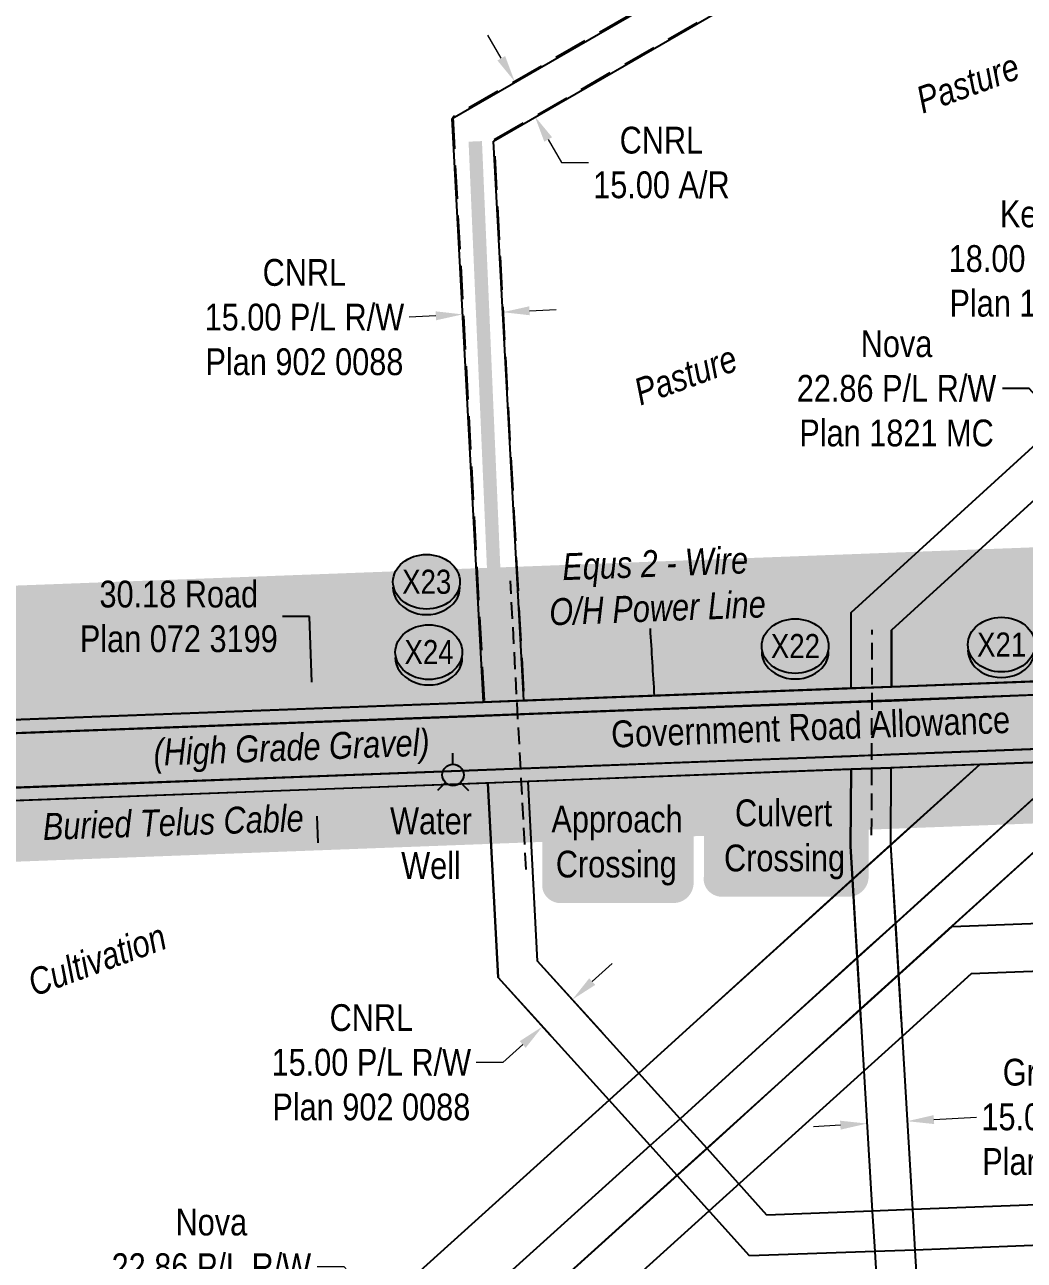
# Model space of a CAD drawing. Extents: x 665644 to 688844, y 5825051 to 5844826.
# Drawn here: x 687229.1 to 687602.2, y 5842086.3 to 5842547.6 of the extents above; entities that cross this region are included whole.
import ezdxf
from ezdxf.enums import TextEntityAlignment as Align

# ---------------------------------------------------------------- set-up
doc = ezdxf.new("R2010")
doc.units = 0
doc.header["$LTSCALE"] = 5
doc.header["$PDSIZE"] = 0.5
doc.linetypes.add('foc-ACCESSROAD', pattern=[3.75, 2.5, -1.25])
doc.linetypes.add('UG_PIPE', pattern=[1.875, 1.25, -0.625])
doc.layers.get('Defpoints').update_dxf_attribs({"color": 9})
for name, color, linetype in [('AS-PIPE-UG', 44, 'UG_PIPE'), ('AS-POWER', 104, 'foc-POWER'), ('AS-ROADS', 254, 'Continuous'), ('AS-TELEPHONE', 224, 'foc-TEL'), ('CG-NOTES', 7, 'Continuous'), ('F-AR', 190, 'foc-ACCESSROAD'), ('F-RW', 190, 'Continuous'), ('L-ROAD-T', 7, 'Continuous'), ('L-SEC', 7, 'Continuous'), ('L-TITLEDB', 4, 'Continuous'), ('L-TITLEDB-T', 4, 'Continuous'), ('P-BUFFER-H 30m', 51, 'Continuous'), ('P-CROSSINGS', 250, 'Continuous')]:
    doc.layers.add(name, color=color, linetype=linetype)
for name, color, linetype, lineweight in [('F-AR-T', 190, 'Continuous', 9), ('F-RW-T', 190, 'Continuous', 9), ('T-TEXT', 48, 'Continuous', 18)]:
    doc.layers.add(name, color=color, linetype=linetype, lineweight=lineweight)
doc.layers.add('P-PROPOSED-WL4', color=7, linetype='Continuous', true_color=0x5b5bc8)
doc.styles.add('175L', font='ARIALN.TTF', dxfattribs={"height": 20})
doc.styles.add('80', font='ARIALN.TTF', dxfattribs={"height": 10})
doc.styles.add('80CG', font='ARIALN.TTF', dxfattribs={"height": 10})
doc.styles.add('80L', font='ARIALN.TTF', dxfattribs={"height": 10})
doc.styles.add('80LS', font='ARIALNI.TTF', dxfattribs={"height": 10})
doc.styles.add('Crossing', font='ARIALN.TTF', dxfattribs={"height": 10})
doc.styles.add('foc-LtypeFont', font='ARIALN.TTF', dxfattribs={"height": 7.35})
doc.linetypes.add('foc-POWER', pattern='A,6,-1,["P",foc-LtypeFont,S=0.2,R=0,X=-0.625,Y=-0.75],-1.24,4', length=12.24)
doc.linetypes.add('foc-TEL', pattern='A,2,-1,["T",foc-LtypeFont,S=0.2,R=0,X=-0.425,Y=-0.75],-1.24,8', length=12.24)
doc.linetypes.add('foc-TEL-NOLINE', pattern='A,0,-2,["T",foc-LtypeFont,S=0.2,R=0,X=-0.425,Y=-0.75],-10.24', length=12.24)
doc.dimstyles.new('Compass 5 000', dxfattribs={"dimscale": 5, "dimtxt": 9, "dimasz": 2, "dimexe": 0.2, "dimexo": 0.0625, "dimgap": 0.5, "dimtad": 0, "dimtih": 1, "dimtoh": 1, "dimzin": 0, "dimdsep": 46, "dimtxsty": '80CG', "dimcen": 0.1, "dimse1": 1, "dimse2": 1, "dimclrd": 256, "dimclrt": 256, "dimaunit": 1, "dimadec": 4, "dimazin": 0, "dimtfac": 0.06, "dimtofl": 0, "dimtmove": 0, "dimatfit": 1, "dimfxl": 0.2, "dimtolj": 1, "dimtzin": 0, "dimlwd": -1, "dimarcsym": 0})

# ---------------------------------------------------------------- blocks, each defined once
blk = doc.blocks.new('*D1352')
at = {"layer": 'Defpoints', "color": 0, "transparency": 16777216}
for p in [(687407.22, 5842445.51), (687392.25, 5842444.71), (687392.53, 5842439.44)]:
    blk.add_point(p, dxfattribs=at)
at = {"layer": 'F-RW-T', "transparency": 16777216}
for p, q in [((687417.49, 5842440.78), (687427.48, 5842441.32)), ((687382.55, 5842438.9), (687372.56, 5842438.36))]:
    blk.add_line(p, q, dxfattribs=at)
for points in [[(687417.4, 5842442.45), (687417.58, 5842439.12), (687407.51, 5842440.25)], [(687382.46, 5842440.57), (687382.64, 5842437.24), (687392.53, 5842439.44)]]:
    blk.add_solid(points, dxfattribs=at)
at = {"layer": 'F-RW-T', "transparency": 16777216, "insert": (687333.48, 5842438.36), "char_height": 10, "attachment_point": 5, "style": '80CG'}
blk.add_mtext('\\A1;CNRL\\P15.00 P/L R/W\\PPlan 902 0088', dxfattribs=at)
blk = doc.blocks.new('*D1359')
at = {"layer": 'Defpoints', "color": 0, "transparency": 16777216}
for p in [(687431.11, 5842186.3), (687419.98, 5842176.24), (687422.38, 5842173.59)]:
    blk.add_point(p, dxfattribs=at)
at = {"layer": 'F-RW-T', "transparency": 16777216}
for p, q in [((687440.93, 5842190.36), (687448.35, 5842197.06)), ((687414.96, 5842166.88), (687407.55, 5842160.18)), ((687407.55, 5842160.18), (687397.55, 5842160.18))]:
    blk.add_line(p, q, dxfattribs=at)
for points in [[(687439.81, 5842191.59), (687442.05, 5842189.12), (687433.51, 5842183.65)], [(687413.85, 5842168.12), (687416.08, 5842165.65), (687422.38, 5842173.59)]]:
    blk.add_solid(points, dxfattribs=at)
at = {"layer": 'F-RW-T', "transparency": 16777216, "insert": (687358.46, 5842160.18), "char_height": 10, "attachment_point": 5, "style": '80CG'}
blk.add_mtext('\\A1;CNRL\\P15.00 P/L R/W\\PPlan 902 0088', dxfattribs=at)
blk = doc.blocks.new('*D1361')
at = {"layer": 'Defpoints', "color": 0, "transparency": 16777216}
for p in [(687333.47, 5841972.07), (687302.7, 5841944.28), (687314.77, 5841930.93)]:
    blk.add_point(p, dxfattribs=at)
at = {"layer": 'F-RW-T', "transparency": 16777216}
for p, q in [((687277.95, 5842033.54), (687267.95, 5842033.54)), ((687326.76, 5841979.49), (687277.95, 5842033.54)), ((687352.23, 5841951.29), (687358.93, 5841943.87))]:
    blk.add_line(p, q, dxfattribs=at)
for points in [[(687328, 5841980.61), (687325.53, 5841978.37), (687333.47, 5841972.07)], [(687353.47, 5841952.41), (687351, 5841950.17), (687345.53, 5841958.71)]]:
    blk.add_solid(points, dxfattribs=at)
at = {"layer": 'F-RW-T', "transparency": 16777216, "insert": (687228.86, 5842033.54), "char_height": 10, "attachment_point": 5, "style": '80CG'}
blk.add_mtext('\\A1;Keyera\\P18.00 P/L R/W\\PPlan 182 3466', dxfattribs=at)
blk = doc.blocks.new('*D1364')
at = {"layer": 'Defpoints', "color": 0, "transparency": 16777216}
for p in [(687361.76, 5842069.08), (687281.77, 5841996.17), (687297.18, 5841979.27)]:
    blk.add_point(p, dxfattribs=at)
at = {"layer": 'F-RW-T', "transparency": 16777216}
for p, q in [((687348.29, 5842083.86), (687338.29, 5842083.86)), ((687355.02, 5842076.47), (687348.29, 5842083.86)), ((687383.9, 5842044.78), (687390.64, 5842037.39))]:
    blk.add_line(p, q, dxfattribs=at)
for points in [[(687356.26, 5842077.59), (687353.79, 5842075.34), (687361.76, 5842069.08)], [(687385.13, 5842045.9), (687382.67, 5842043.66), (687377.17, 5842052.17)]]:
    blk.add_solid(points, dxfattribs=at)
at = {"layer": 'F-RW-T', "transparency": 16777216, "insert": (687298.75, 5842083.86), "char_height": 10, "attachment_point": 5, "style": '80CG'}
blk.add_mtext('\\A1;Nova\\P22.86 P/L R/W\\PPlan 1821 MC', dxfattribs=at)
blk = doc.blocks.new('*D1367')
at = {"layer": 'Defpoints', "color": 0, "transparency": 16777216}
for p in [(687558.51, 5842138.25), (687543.86, 5842131.85), (687558.83, 5842132.74)]:
    blk.add_point(p, dxfattribs=at)
at = {"layer": 'F-RW-T', "transparency": 16777216}
for p, q in [((687533.55, 5842136.76), (687523.56, 5842136.17)), ((687568.49, 5842138.85), (687584.39, 5842139.8))]:
    blk.add_line(p, q, dxfattribs=at)
for points in [[(687533.45, 5842138.43), (687533.65, 5842135.1), (687543.53, 5842137.36)], [(687568.39, 5842140.51), (687568.59, 5842137.18), (687558.51, 5842138.25)]]:
    blk.add_solid(points, dxfattribs=at)
at = {"layer": 'F-RW-T', "transparency": 16777216, "insert": (687623.47, 5842139.8), "char_height": 10, "attachment_point": 5, "style": '80CG'}
blk.add_mtext('\\A1;Gran Tierra\\P15.00 P/L R/W\\PPlan 872 0966', dxfattribs=at)
blk = doc.blocks.new('*D1399')
at = {"layer": 'Defpoints', "color": 0, "transparency": 16777216}
for p in [(687680.84, 5842326.95), (687605.16, 5842289.3), (687620.5, 5842272.35)]:
    blk.add_point(p, dxfattribs=at)
at = {"layer": 'F-RW', "transparency": 16777216}
for p, q in [((687604.07, 5842411.77), (687594.07, 5842411.77)), ((687658.78, 5842351.32), (687604.07, 5842411.77)), ((687687.55, 5842319.54), (687694.26, 5842312.12))]:
    blk.add_line(p, q, dxfattribs=at)
for points in [[(687660.02, 5842352.43), (687657.55, 5842350.2), (687665.49, 5842343.9)], [(687688.78, 5842320.66), (687686.31, 5842318.42), (687680.84, 5842326.95)]]:
    blk.add_solid(points, dxfattribs=at)
at = {"layer": 'F-RW', "transparency": 16777216, "insert": (687554.53, 5842411.77), "char_height": 10, "attachment_point": 5, "style": '80CG'}
blk.add_mtext('\\A1;Nova\\P22.86 P/L R/W\\PPlan 1821 MC', dxfattribs=at)
blk = doc.blocks.new('*U1153')
h = blk.add_hatch(color=59)
edge = h.paths.add_edge_path()
edge.add_line((-21.5, -20), (21.5, -20))
edge.add_arc((21.5, -14), 6, 270, 360)
edge.add_line((27.5, -14), (27.5, 12.5))
edge.add_arc((21.5, 12.5), 6, 0, 90)
edge.add_line((21.5, 18.5), (-21.5, 18.5))
edge.add_arc((-21.5, 12.5), 6, 90, 180)
edge.add_line((-27.5, 12.5), (-27.5, -14))
edge.add_arc((-21.5, -14), 6, 180, 270)
at = {"color": 1, "flags": 128}
blk.add_lwpolyline([(-40.03, 49.18, 0, 7.5, 0), (0, 0, 0, 0, 0)], format="xyseb", dxfattribs=at)
blk.add_lwpolyline([(-21.5, -20, 3, 3, 0), (21.5, -20, 3, 3, 0.414214), (27.5, -14, 3, 3, 0), (27.5, 12.5, 3, 0, 0.414214), (21.5, 18.5, 0, 0, 0), (-21.5, 18.5, 0, 0, 0.414214), (-27.5, 12.5, 0, 0, 0), (-27.5, -14, 0, 3, 0.414214)], format="xyseb", close=True, dxfattribs=at)
at = {"color": 1, "style": '80'}
blk.add_attdef('ENTER_TEXT_001', (-35.99, -5), '', height=10, dxfattribs=at)
blk = doc.blocks.new('*U385')
h = blk.add_hatch(color=254)
edge = h.paths.add_edge_path()
edge.add_line((-24, -20), (24, -20))
edge.add_arc((24, -14), 6, 270, 360)
edge.add_line((30, -14), (30, 12.5))
edge.add_arc((24, 12.5), 6, 0, 90)
edge.add_line((24, 18.5), (-24, 18.5))
edge.add_arc((-24, 12.5), 6, 90, 180)
edge.add_line((-30, 12.5), (-30, -14))
edge.add_arc((-24, -14), 6, 180, 270)
at = {"color": 160, "flags": 128}
blk.add_lwpolyline([(-24, -20, 3, 3, 0), (24, -20, 3, 3, 0.414214), (30, -14, 3, 3, 0), (30, 12.5, 3, 0, 0.414214), (24, 18.5, 0, 0, 0), (-24, 18.5, 0, 0, 0.414214), (-30, 12.5, 0, 0, 0), (-30, -14, 0, 3, 0.414214)], format="xyseb", close=True, dxfattribs=at)
at = {"color": 160, "style": '80'}
blk.add_attdef('ENTER_TEXT_001', (-26.85, -4.92), '', height=10, dxfattribs=at)
blk = doc.blocks.new('*D1408')
at = {"layer": 'Defpoints', "color": 0, "transparency": 16777216}
for p in [(687406.23, 5842523.08), (687413.73, 5842510.09), (687419.47, 5842513.4)]:
    blk.add_point(p, dxfattribs=at)
at = {"layer": 'F-AR-T', "transparency": 16777216}
for p, q in [((687406.97, 5842535.05), (687401.97, 5842543.71)), ((687424.48, 5842504.74), (687429.48, 5842496.08)), ((687429.48, 5842496.08), (687439.48, 5842496.08))]:
    blk.add_line(p, q, dxfattribs=at)
for points in [[(687408.42, 5842535.88), (687405.53, 5842534.22), (687411.97, 5842526.39)], [(687425.92, 5842505.58), (687423.03, 5842503.91), (687419.47, 5842513.4)]]:
    blk.add_solid(points, dxfattribs=at)
at = {"layer": 'F-AR-T', "transparency": 16777216, "insert": (687466.76, 5842496.08), "char_height": 10, "attachment_point": 5, "style": '80CG'}
blk.add_mtext('\\A1;CNRL\\P15.00 A/R', dxfattribs=at)
blk = doc.blocks.new('*D1429')
at = {"layer": 'Defpoints', "color": 0, "transparency": 16777216}
for p in [(687752.04, 5842371.27), (687745.83, 5842365.65), (687764.11, 5842357.92)]:
    blk.add_point(p, dxfattribs=at)
at = {"layer": 'F-RW-T', "transparency": 16777216}
for p, q in [((687660.33, 5842460.21), (687650.33, 5842460.21)), ((687739.13, 5842373.07), (687660.33, 5842460.21)), ((687764.61, 5842344.89), (687771.32, 5842337.47))]:
    blk.add_line(p, q, dxfattribs=at)
for points in [[(687740.36, 5842374.19), (687737.89, 5842371.95), (687745.83, 5842365.65)], [(687765.85, 5842346), (687763.38, 5842343.77), (687757.91, 5842352.3)]]:
    blk.add_solid(points, dxfattribs=at)
at = {"layer": 'F-RW-T', "transparency": 16777216, "insert": (687611.24, 5842460.21), "char_height": 10, "attachment_point": 5, "style": '80CG'}
blk.add_mtext('\\A1;Keyera\\P18.00 P/L R/W\\PPlan 182 3466', dxfattribs=at)
blk = doc.blocks.new('*D1431')
at = {"layer": 'Defpoints', "color": 0, "transparency": 16777216}
for p in [(687407.22, 5842445.51), (687392.25, 5842444.71), (687392.53, 5842439.44)]:
    blk.add_point(p, dxfattribs=at)
at = {"layer": 'F-RW-T', "transparency": 16777216}
for p, q in [((687417.49, 5842440.78), (687427.48, 5842441.32)), ((687382.55, 5842438.9), (687372.56, 5842438.36))]:
    blk.add_line(p, q, dxfattribs=at)
for points in [[(687417.4, 5842442.45), (687417.58, 5842439.12), (687407.51, 5842440.25)], [(687382.46, 5842440.57), (687382.64, 5842437.24), (687392.53, 5842439.44)]]:
    blk.add_solid(points, dxfattribs=at)
at = {"layer": 'F-RW-T', "transparency": 16777216, "insert": (687333.48, 5842438.36), "char_height": 10, "attachment_point": 5, "style": '80CG'}
blk.add_mtext('\\A1;CNRL\\P15.00 P/L R/W\\PPlan 902 0088', dxfattribs=at)
blk = doc.blocks.new('*D1448')
at = {"layer": 'Defpoints', "color": 0, "transparency": 16777216}
for p in [(687336.63, 5842292.19), (687344.48, 5842292.49), (687345.62, 5842262.39)]:
    blk.add_point(p, dxfattribs=at)
at = {"layer": 'L-TITLEDB-T', "transparency": 16777216}
for p, q in [((687335.34, 5842326.62), (687325.34, 5842326.62)), ((687336.26, 5842302.19), (687335.34, 5842326.62)), ((687338.14, 5842252.1), (687338.51, 5842242.11))]:
    blk.add_line(p, q, dxfattribs=at)
for points in [[(687337.92, 5842302.25), (687334.59, 5842302.12), (687336.63, 5842292.19)], [(687339.8, 5842252.17), (687336.47, 5842252.04), (687337.76, 5842262.1)]]:
    blk.add_solid(points, dxfattribs=at)
at = {"layer": 'L-TITLEDB-T', "transparency": 16777216, "insert": (687286.59, 5842326.62), "char_height": 10, "attachment_point": 5, "style": '80CG'}
blk.add_mtext('\\A1;30.18 Road\\PPlan 072 3199', dxfattribs=at)
blk = doc.blocks.new('WAT')
h = blk.add_hatch(color=255)
h.dxf.hatch_style = 1
edge = h.paths.add_edge_path()
edge.add_arc((0, 0), 0.9, 0, 360)
at = {"color": 170}
for p, q in [((0, 0.816), (0, 1.633)), ((-0.577, -0.577), (-1.155, -1.155)), ((0.577, -0.577), (1.155, -1.155))]:
    blk.add_line(p, q, dxfattribs=at)
blk.add_circle((0, 0), 0.8, dxfattribs=at)
blk = doc.blocks.new('xing2')
h = blk.add_hatch(color=50)
h.dxf.hatch_style = 1
edge = h.paths.add_edge_path()
edge.add_ellipse((0, 0), major_axis=(-12.5, 0), ratio=0.816297, start_angle=0, end_angle=360)
h = blk.add_hatch(color=250)
h.dxf.hatch_style = 1
edge = h.paths.add_edge_path()
edge.add_ellipse((0, -2.05), major_axis=(-12.5, 0), ratio=0.816297, start_angle=0, end_angle=180)
edge.add_line((12.5, -2.05), (12.5, 0))
edge.add_ellipse((0, 0), major_axis=(-12.5, 0), ratio=0.816297, start_angle=0, end_angle=180, ccw=False)
edge.add_line((-12.5, 0), (-12.5, -2.05))
at = {"color": 250}
blk.add_ellipse((0, 0), major_axis=(-12.5, 0), ratio=0.816297, dxfattribs=at)
blk.add_ellipse((0, -2.05), major_axis=(-12.5, 0), ratio=0.816297, start_param=0, end_param=3.141593, dxfattribs=at)
at = {"color": 250, "style": 'Crossing'}
blk.add_attdef('CROSSING', text='', height=9, dxfattribs=at).set_placement((0.09, 0.02), align=Align.MIDDLE_CENTER)
at = {"color": 250, "style": 'Crossing', "flags": 1}
for tag, p in [('OWNER', (0.09, -12.49)), ('DESCRIPTION', (0.09, -25.77)), ('LOCATION', (0.09, -39.3)), ('DWG_REF', (0.09, -52.84))]:
    blk.add_attdef(tag, text='', height=9, dxfattribs=at).set_placement(p, align=Align.MIDDLE_CENTER)

msp = doc.modelspace()

# ---------------------------------------------------------------- hatches: boundary and pattern name
at = {"layer": 'P-BUFFER-H 30m'}
h = msp.add_hatch(color=256, dxfattribs=at)
h.dxf.hatch_style = 1
edge = h.paths.add_edge_path()
edge.add_line((677193.269, 5828855.566), (677090.336, 5828851.801))
edge.add_line((677090.336, 5828851.801), (677088.023, 5828904.381))
edge.add_arc((677137.974, 5828906.578), 50, 92.09453, 182.51912, ccw=False)
edge.add_line((677136.147, 5828956.545), (677941.688, 5828986.006))
edge.add_line((677941.688, 5828986.006), (678734.42, 5829015.192))
edge.add_line((678734.42, 5829015.192), (678774.367, 5829016.654))
edge.add_line((678774.367, 5829016.654), (678795.396, 5829017.452))
edge.add_arc((678838.014, 5828991.303), 50, 92.17865, 148.46811, ccw=False)
edge.add_line((678836.113, 5829041.267), (679095.938, 5829051.152))
edge.add_line((679095.938, 5829051.152), (679103.036, 5829053.873))
edge.add_arc((679120.935, 5829007.187), 50, 92.18666, 110.97734, ccw=False)
edge.add_line((679119.028, 5829057.15), (679561.069, 5829074.029))
edge.add_arc((679566.877, 5829024.367), 50, 92.1954, 96.67096, ccw=False)
edge.add_line((679564.962, 5829074.33), (680316.8, 5829103.153))
edge.add_line((680316.8, 5829103.153), (680289.023, 5829852.071))
edge.add_line((680289.023, 5829852.071), (680264.048, 5830522.758))
edge.add_arc((680314.013, 5830524.619), 50, 133.26128, 182.13257, ccw=False)
edge.add_line((680279.747, 5830561.031), (680276.19, 5830656.553))
edge.add_line((680276.19, 5830656.553), (680246.206, 5831460.205))
edge.add_line((680246.206, 5831460.205), (680215.344, 5832284.366))
edge.add_arc((680265.309, 5832286.237), 50, 92.14863, 182.14452, ccw=False)
edge.add_line((680263.435, 5832336.202), (681068.877, 5832366.421))
edge.add_line((681068.877, 5832366.421), (681821.394, 5832394.722))
edge.add_line((681821.394, 5832394.722), (681805.592, 5832816.244))
edge.add_arc((681855.557, 5832818.117), 50, 143.11319, 182.14688, ccw=False)
edge.add_line((681815.566, 5832848.129), (681834.727, 5832873.661))
edge.add_arc((681874.718, 5832843.649), 50, 2.14593, 143.11319, ccw=False)
edge.add_line((681924.683, 5832845.521), (681941.407, 5832399.199))
edge.add_line((681941.407, 5832399.199), (682694.704, 5832426.991))
edge.add_line((682694.704, 5832426.991), (683448.053, 5832454.846))
edge.add_line((683448.053, 5832454.846), (683412.213, 5833411.237))
edge.add_arc((683462.178, 5833413.109), 50, 133.56548, 182.14611, ccw=False)
edge.add_line((683427.719, 5833449.338), (683406.04, 5834013.774))
edge.add_line((683406.04, 5834013.774), (683375.91, 5834817.728))
edge.add_line((683375.91, 5834817.728), (683346.274, 5835616.304))
edge.add_line((683346.274, 5835616.304), (683345.971, 5835624.47))
edge.add_arc((683395.936, 5835626.324), 50, 171.34803, 182.12531, ccw=False)
edge.add_arc((683395.097, 5835645.629), 50, 182.14237, 193.63103, ccw=False)
edge.add_line((683345.132, 5835643.76), (683345.021, 5835646.731))
edge.add_line((683345.021, 5835646.731), (683335.11, 5835911.648))
edge.add_arc((683366.567, 5835950.513), 50, 182.14167, 231.01469, ccw=False)
edge.add_line((683316.601, 5835948.644), (683298.039, 5836445.008))
edge.add_line((683298.039, 5836445.008), (683267.917, 5837249.164))
edge.add_line((683267.917, 5837249.164), (683237.717, 5838052.934))
edge.add_line((683237.717, 5838052.934), (683209.07, 5838812.752))
edge.add_line((683209.07, 5838812.752), (683139.449, 5838810.244))
edge.add_arc((683137.649, 5838860.212), 50, 205.68511, 272.0631, ccw=False)
edge.add_arc((683124.628, 5838876.927), 50, 182.11979, 230.14987, ccw=False)
edge.add_line((683074.663, 5838875.077), (683017.909, 5840408.349))
edge.add_arc((683049.4, 5840447.187), 50, 182.14562, 230.96352, ccw=False)
edge.add_line((682999.435, 5840445.315), (682997.691, 5840491.846))
edge.add_line((682997.691, 5840491.846), (682967.908, 5841296.329))
edge.add_line((682967.908, 5841296.329), (682938.387, 5842093.709))
edge.add_arc((682988.352, 5842095.559), 50, 111.05668, 182.12032, ccw=False)
edge.add_arc((683005.084, 5842106.218), 50, 91.93417, 133.94126, ccw=False)
edge.add_line((683003.396, 5842156.19), (683115.102, 5842159.962))
edge.add_arc((683116.789, 5842109.99), 50, 73.04963, 91.93417, ccw=False)
edge.add_arc((683171.26, 5842288.71), 136.837, 253.04963, 272.06003)
edge.add_arc((683177.977, 5842101.994), 50, 91.93414, 92.06003, ccw=False)
edge.add_line((683176.289, 5842151.966), (683814.64, 5842173.523))
edge.add_line((683814.64, 5842173.523), (684621.661, 5842200.776))
edge.add_line((684621.661, 5842200.776), (684641.583, 5842201.582))
edge.add_line((684641.583, 5842201.582), (685446.139, 5842234.14))
edge.add_line((685446.139, 5842234.14), (685960.118, 5842255.042))
edge.add_arc((685970.6, 5841999.021), 256.236, 75.23584, 92.34443, ccw=False)
edge.add_arc((686023.158, 5842198.447), 50, 25.11182, 75.23754, ccw=False)
edge.add_line((686068.432, 5842219.666), (686069.06, 5842218.328))
edge.add_line((686069.06, 5842218.328), (686069.117, 5842218.206))
edge.add_line((686069.117, 5842218.206), (686151.794, 5842041.802))
edge.add_line((686151.794, 5842041.802), (686199.9, 5842064.349))
edge.add_arc((686221.119, 5842019.075), 50, 28.96183, 115.11182, ccw=False)
edge.add_arc((684692.829, 5841173.26), 1796.733, 27.368596, 28.961833, ccw=False)
edge.add_arc((686159.441, 5842138.172), 189.59, 312.879, 331.45507)
edge.add_arc((686369.908, 5842023.684), 50, 151.39377, 151.45506, ccw=False)
edge.add_line((686326.011, 5842047.623), (686381.479, 5842149.331))
edge.add_arc((686653.533, 5842001.316), 309.713, 123.62149, 151.45095, ccw=False)
edge.add_arc((686531.973, 5842256.565), 50, 92.20105, 176.95812, ccw=False)
edge.add_line((686530.053, 5842306.528), (686619.657, 5842309.972))
edge.add_arc((686643.221, 5842265.873), 50, 92.20461, 118.11804, ccw=False)
edge.add_line((686641.298, 5842315.836), (687072.891, 5842332.451))
edge.add_line((687072.891, 5842332.451), (687822.064, 5842360.601))
edge.add_line((687822.064, 5842360.601), (687807.746, 5842732.726))
edge.add_line((687807.746, 5842732.726), (687793.2, 5843110.266))
edge.add_line((687793.2, 5843110.266), (687764.495, 5843859.411))
edge.add_line((687764.495, 5843859.411), (687743.267, 5843858.637))
edge.add_arc((687741.445, 5843908.604), 50, 182.09826, 272.08805, ccw=False)
edge.add_line((687691.478, 5843906.773), (687690.919, 5843922.037))
edge.add_line((687690.919, 5843922.037), (687685.175, 5843921.826))
edge.add_arc((687683.342, 5843971.793), 50, 182.10058, 272.10058, ccw=False)
edge.add_line((687633.376, 5843969.96), (687633.266, 5843972.958))
edge.add_arc((687683.232, 5843974.791), 50, 92.10058, 182.10058, ccw=False)
edge.add_line((687681.4, 5844024.757), (687740.11, 5844026.91))
edge.add_arc((687741.943, 5843976.944), 50, 2.09826, 92.10058, ccw=False)
edge.add_line((687791.909, 5843978.775), (687792.469, 5843963.499))
edge.add_line((687792.469, 5843963.499), (687813.608, 5843964.27))
edge.add_arc((687815.43, 5843914.303), 50, 2.19439, 92.08805, ccw=False)
edge.add_line((687865.394, 5843916.218), (687896.124, 5843114.22))
edge.add_line((687896.124, 5843114.22), (687910.67, 5842736.689))
edge.add_line((687910.67, 5842736.689), (687927.027, 5842311.553))
edge.add_arc((687877.064, 5842309.631), 50, -87.84816, 2.20337, ccw=False)
edge.add_line((687878.942, 5842259.666), (687076.807, 5842229.526))
edge.add_line((687076.807, 5842229.526), (686670.09, 5842213.869))
edge.add_arc((686646.522, 5842257.966), 50, 272.20105, 298.12209, ccw=False)
edge.add_line((686648.442, 5842208.003), (686596.388, 5842206.002))
edge.add_arc((686560.226, 5842240.533), 50, 291.29898, 316.32162, ccw=False)
edge.add_arc((686653.529, 5842001.211), 206.866, 111.29898, 121.89687)
edge.add_arc((686653.557, 5842001.471), 206.66, 121.94144, 151.48967)
edge.add_arc((686425.335, 5842125.444), 53.06, 331.39382, 331.48479, ccw=False)
edge.add_line((686471.918, 5842100.039), (686416.45, 5841998.332))
edge.add_arc((686159.441, 5842138.172), 292.59, 301.10835, 331.44923, ccw=False)
edge.add_arc((686284.777, 5841930.468), 50, 298.44967, 301.10835, ccw=False)
edge.add_line((686308.597, 5841886.506), (686291.758, 5841877.383))
edge.add_arc((686267.939, 5841921.345), 50, 205.40498, 298.44967, ccw=False)
edge.add_arc((684692.829, 5841173.26), 1693.733, 25.404975, 25.750387)
edge.add_arc((684692.829, 5841173.26), 1693.733, 25.750387, 25.872374)
edge.add_arc((684692.829, 5841173.26), 1693.733, 25.872374, 27.286963)
edge.add_line((686198.086, 5841949.747), (686147.516, 5841926.046))
edge.add_arc((686126.297, 5841971.32), 50, 205.11182, 295.11182, ccw=False)
edge.add_line((686081.023, 5841950.1), (685986.671, 5842151.411))
edge.add_arc((685970.594, 5841998.967), 153.289, 83.97955, 92.34625)
edge.add_line((685964.318, 5842152.128), (685450.314, 5842131.225))
edge.add_line((685450.314, 5842131.225), (684645.747, 5842098.667))
edge.add_line((684645.747, 5842098.667), (684625.647, 5842097.854))
edge.add_arc((684623.626, 5842147.813), 50, 271.93414, 272.31634, ccw=False)
edge.add_line((684625.314, 5842097.841), (683818.117, 5842070.582))
edge.add_line((683818.117, 5842070.582), (683179.82, 5842049.027))
edge.add_arc((683171.26, 5842288.71), 239.836, 255.28311, 272.04526, ccw=False)
edge.add_line((683110.332, 5842056.742), (683042.91, 5842054.466))
edge.add_line((683042.91, 5842054.466), (683070.838, 5841300.139))
edge.add_line((683070.838, 5841300.139), (683100.62, 5840495.68))
edge.add_line((683100.62, 5840495.68), (683101.228, 5840479.451))
edge.add_arc((683069.751, 5840440.602), 50, 2.11983, 50.98429, ccw=False)
edge.add_line((683119.717, 5840442.452), (683176.263, 5838914.799))
edge.add_arc((683139.864, 5838880.519), 50, 43.03683, 43.28391, ccw=False)
edge.add_line((683176.41, 5838914.642), (683258.239, 5838917.59))
edge.add_arc((683260.039, 5838867.622), 50, 2.15918, 92.0631, ccw=False)
edge.add_line((683310.003, 5838869.506), (683340.644, 5838056.808))
edge.add_line((683340.644, 5838056.808), (683370.844, 5837253.025))
edge.add_line((683370.844, 5837253.025), (683400.967, 5836448.86))
edge.add_line((683400.967, 5836448.86), (683418.01, 5835993.127))
edge.add_arc((683386.553, 5835954.262), 50, 2.1424, 51.0139, ccw=False)
edge.add_line((683436.518, 5835956.131), (683446.074, 5835700.688))
edge.add_line((683446.074, 5835700.688), (683600.399, 5835706.872))
edge.add_line((683600.399, 5835706.872), (683603.406, 5835706.992))
edge.add_line((683603.406, 5835706.992), (684089.691, 5835726.416))
edge.add_line((684089.691, 5835726.416), (684311.983, 5835735.295))
edge.add_line((684311.983, 5835735.295), (684841.261, 5835756.416))
edge.add_line((684841.261, 5835756.416), (684873.734, 5835780.118))
edge.add_arc((684903.212, 5835739.731), 50, 36.12507, 126.12547, ccw=False)
edge.add_line((684943.598, 5835769.209), (684946.083, 5835765.805))
edge.add_line((684946.083, 5835765.805), (684975.416, 5835766.987))
edge.add_arc((684977.43, 5835717.028), 50, -29.57157, 92.30802, ccw=False)
edge.add_line((685020.917, 5835692.352), (685015.074, 5835682.056))
edge.add_line((685015.074, 5835682.056), (685003.195, 5835661.117))
edge.add_arc((684959.707, 5835685.791), 50, 272.28782, 330.43104, ccw=False)
edge.add_line((684961.703, 5835635.831), (684201.401, 5835605.456))
edge.add_line((684201.401, 5835605.456), (683450.859, 5835575.476))
edge.add_line((683450.859, 5835575.476), (683478.838, 5834821.566))
edge.add_line((683478.838, 5834821.566), (683508.966, 5834017.678))
edge.add_line((683508.966, 5834017.678), (683532.198, 5833412.795))
edge.add_arc((683482.235, 5833410.876), 50, -46.49214, 2.19949, ccw=False)
edge.add_line((683516.657, 5833374.612), (683552.966, 5832405.714))
edge.add_arc((683503.001, 5832403.842), 50, -87.88247, 2.14611, ccw=False)
edge.add_line((683504.849, 5832353.876), (682698.506, 5832324.062))
edge.add_line((682698.506, 5832324.062), (681892.272, 5832294.317))
edge.add_arc((681890.428, 5832344.283), 50, 264.05771, 272.1129, ccw=False)
edge.add_arc((681876.342, 5832343.751), 50, 272.15346, 280.2646, ccw=False)
edge.add_line((681878.221, 5832293.787), (681072.743, 5832263.494))
edge.add_line((681072.743, 5832263.494), (680320.255, 5832235.262))
edge.add_line((680320.255, 5832235.262), (680349.134, 5831464.053))
edge.add_line((680349.134, 5831464.053), (680379.118, 5830660.39))
edge.add_line((680379.118, 5830660.39), (680384.188, 5830524.23))
edge.add_arc((680334.223, 5830522.37), 50, -46.73889, 2.13274, ccw=False)
edge.add_line((680368.489, 5830485.958), (680391.951, 5829855.896))
edge.add_line((680391.951, 5829855.896), (680421.691, 5829054.073))
edge.add_arc((680371.726, 5829052.22), 50, -87.8046, 2.12416, ccw=False)
edge.add_line((680373.641, 5829002.256), (679575.799, 5828971.671))
edge.add_arc((679569.977, 5829021.331), 50, 272.18666, 276.68636, ccw=False)
edge.add_line((679571.885, 5828971.367), (679131.721, 5828954.56))
edge.add_line((679131.721, 5828954.56), (679124.62, 5828951.838))
edge.add_arc((679106.72, 5828998.524), 50, 272.17865, 290.97734, ccw=False)
edge.add_line((679108.621, 5828948.56), (678884.591, 5828940.037))
edge.add_arc((678841.971, 5828966.182), 50, 272.18773, 328.47344, ccw=False)
edge.add_line((678843.88, 5828916.218), (678778.197, 5828913.709))
edge.add_arc((678776.288, 5828963.673), 50, 272.07307, 272.18773, ccw=False)
edge.add_line((678778.097, 5828913.705), (678738.127, 5828912.259))
edge.add_line((678738.127, 5828912.259), (677945.465, 5828883.075))
edge.add_line((677945.465, 5828883.075), (677193.269, 5828855.566))

# ---------------------------------------------------------------- linework, layer by layer
at = {"layer": 'AS-PIPE-UG', "flags": 128}
msp.add_lwpolyline([(687416.26, 5842232.151), (687410.412, 5842339.929)], dxfattribs=at)
at = {"layer": 'AS-ROADS', "const_width": 5, "flags": 128}
msp.add_lwpolyline([(687406.735, 5842284.159), (687397.263, 5842504.019)], dxfattribs=at)
at = {"layer": 'F-RW', "flags": 128}
msp.add_lwpolyline([(687537.619, 5842299.852), (687537.621, 5842328.185), (687819.868, 5842585.569), (687863.549, 5842587.111), (687864.123, 5842572.119), (687825.913, 5842570.784), (687552.632, 5842321.528), (687552.632, 5842300.416)], close=True, dxfattribs=at)
for points in [[(687388.595, 5842512.541), (687484.115, 5842567.626)], [(687388.595, 5842512.541), (687484.115, 5842567.626)], [(687404.062, 5842504.113), (687494.258, 5842556.143)], [(687404.062, 5842504.113), (687494.258, 5842556.143)], [(687400.331, 5842294.694), (687388.595, 5842512.541)], [(687400.331, 5842294.694), (687388.595, 5842512.541)], [(687415.335, 5842295.257), (687404.062, 5842504.113)], [(687415.335, 5842295.257), (687404.062, 5842504.113)], [(687537.619, 5842299.852), (687537.621, 5842328.185)], [(687537.619, 5842299.852), (687537.621, 5842328.185)], [(687552.632, 5842300.416), (687552.632, 5842321.528)], [(687552.632, 5842300.416), (687552.632, 5842321.528)], [(686998.312, 5841669.384), (687340.294, 5841978.236), (687361.681, 5842017.77), (687575.241, 5842210.952), (687611.136, 5842212.311), (687706.742, 5842215.931), (687729.201, 5842246.78), (687728.071, 5842276.753)], [(687746.058, 5842277.431), (687747.423, 5842241.227), (687716.153, 5842198.274), (687611.817, 5842194.324), (687582.398, 5842193.21)], [(687476.159, 5842172.316), (687585.609, 5842271.46), (687621.256, 5842272.835), (687511.609, 5842173.647)], [(687511.609, 5842173.647), (687621.256, 5842272.835), (687644.624, 5842273.715), (687534.813, 5842174.519)], [(687585.609, 5842271.46), (687552.333, 5842241.393)], [(687621.256, 5842272.835), (687565.146, 5842222.176)], [(687644.624, 5842273.715), (687575.209, 5842211.044)], [(687541.295, 5842174.762), (687537.327, 5842240.965), (687537.576, 5842269.62), (687552.349, 5842270.178), (687552.333, 5842241.393), (687556.293, 5842175.325)], [(687537.576, 5842269.62), (687537.327, 5842240.965)], [(687552.349, 5842270.178), (687552.333, 5842241.393)], [(687444.823, 5842171.14), (687420.549, 5842197.987), (687416.955, 5842265.063), (687401.949, 5842264.496), (687405.842, 5842191.881), (687425.26, 5842170.405)], [(687405.842, 5842191.881), (687401.949, 5842264.496)], [(687405.842, 5842191.881), (687401.949, 5842264.496)], [(687420.549, 5842197.987), (687416.955, 5842265.063)], [(687420.549, 5842197.987), (687416.955, 5842265.063)], [(687537.327, 5842240.965), (687538.082, 5842228.555)], [(687552.333, 5842241.393), (687538.082, 5842228.555)], [(687552.333, 5842241.393), (687554.091, 5842212.197)], [(687538.082, 5842228.555), (687458.368, 5842156.159)], [(687538.082, 5842228.555), (687539.113, 5842211.296)], [(687565.146, 5842222.176), (687554.091, 5842212.197)], [(687539.113, 5842211.296), (687539.828, 5842199.317)], [(687554.091, 5842212.197), (687539.828, 5842199.317)], [(687554.091, 5842212.197), (687555.237, 5842193.011)], [(687575.209, 5842211.044), (687555.237, 5842193.011)], [(687458.368, 5842156.159), (687420.549, 5842197.987)], [(687445.013, 5842170.93), (687420.549, 5842197.987)], [(687539.828, 5842199.317), (687473.72, 5842139.181)], [(687539.828, 5842199.317), (687540.974, 5842180.132)], [(687447.231, 5842146.105), (687405.842, 5842191.881)], [(687425.446, 5842170.2), (687405.842, 5842191.881)], [(687555.237, 5842193.011), (687540.974, 5842180.132)], [(687555.237, 5842193.011), (687560.476, 5842105.246)], [(687582.398, 5842193.21), (687556.633, 5842169.922)], [(687582.398, 5842193.21), (687556.633, 5842169.922)], [(687540.974, 5842180.132), (687483.795, 5842128.039)], [(687540.974, 5842180.132), (687545.479, 5842104.686)], [(687556.633, 5842169.922), (687484.473, 5842104.698)], [(687458.368, 5842156.159), (687447.231, 5842146.105)], [(687473.72, 5842139.181), (687458.368, 5842156.159)], [(687447.231, 5842146.105), (687092.469, 5841825.826)], [(687462.583, 5842129.126), (687447.231, 5842146.105)], [(687473.72, 5842139.181), (687462.583, 5842129.126)], [(687483.795, 5842128.039), (687473.72, 5842139.181)], [(687462.583, 5842129.126), (687093.615, 5841796.059)], [(687472.656, 5842117.984), (687462.583, 5842129.126)], [(687483.795, 5842128.039), (687472.656, 5842117.984)], [(687506.071, 5842103.211), (687483.795, 5842128.039)], [(687472.656, 5842117.984), (687335.332, 5841993.99)], [(687499.635, 5842087.955), (687472.656, 5842117.984)], [(687683.183, 5842109.836), (687560.476, 5842105.246)], [(687484.473, 5842104.698), (687376.257, 5842006.884)], [(687545.479, 5842104.686), (687506.071, 5842103.211)], [(687560.476, 5842105.246), (687545.479, 5842104.686)], [(687545.479, 5842104.686), (687546.366, 5842089.599)], [(687560.476, 5842105.246), (687561.359, 5842090.111)], [(687649.399, 5842093.534), (687561.359, 5842090.111)], [(687546.366, 5842089.599), (687499.635, 5842087.955)], [(687561.359, 5842090.111), (687546.366, 5842089.599)], [(687546.366, 5842089.599), (687552.2, 5841992.119)], [(687561.359, 5842090.111), (687566.474, 5842004.809)]]:
    msp.add_lwpolyline(points, dxfattribs=at)
at = {"layer": 'L-SEC', "flags": 128}
for points in [[(687879.278, 5842307.651), (687477.187, 5842292.553), (687075.096, 5842277.456)], [(687075.868, 5842257.356), (687477.961, 5842272.454), (687880.055, 5842287.551)]]:
    msp.add_lwpolyline(points, dxfattribs=at)
at = {"layer": 'L-TITLEDB', "flags": 128}
for points in [[(687620.505, 5842302.967), (687552.632, 5842300.416)], [(687552.632, 5842300.416), (687537.619, 5842299.852)], [(687400.331, 5842294.694), (687074.932, 5842282.467)], [(687415.335, 5842295.257), (687400.331, 5842294.694)], [(687075.115, 5842277.446), (687400.604, 5842289.621)], [(687400.604, 5842289.621), (687415.609, 5842290.186)], [(687585.609, 5842271.46), (687552.349, 5842270.178)], [(687621.256, 5842272.835), (687585.609, 5842271.46)], [(687075.867, 5842257.357), (687401.68, 5842269.522)], [(687401.68, 5842269.522), (687416.686, 5842270.081)], [(687537.576, 5842269.62), (687416.955, 5842265.063)], [(687552.349, 5842270.178), (687537.576, 5842269.62)], [(687401.949, 5842264.496), (687076.063, 5842252.329)], [(687416.955, 5842265.063), (687401.949, 5842264.496)]]:
    msp.add_lwpolyline(points, dxfattribs=at)

# ---------------------------------------------------------------- block references
at = {"xscale": 4.999404999999999, "yscale": 4.999404999999999, "zscale": 4.999404999999999}
msp.add_blockref('WAT', (687388.942, 5842267.498), dxfattribs=at)
at = {"layer": 'CG-NOTES'}
ref = msp.add_blockref('*U385', (687512.612, 5842243.559), dxfattribs=at)
ref.add_attrib('ENTER_TEXT_001', 'Culvert', (687494.232, 5842248.362), dxfattribs={"layer": '0', "color": 160, "height": 10, "style": '80'})
ref.add_attrib('ENTER_TEXT_002', 'Crossing', (687490.136, 5842231.518), dxfattribs={"layer": '0', "color": 160, "height": 10, "style": '80'})
at = {"layer": 'P-CROSSINGS'}
for p, values in [((687379.048, 5842339.607), {'CROSSING': 'X23'}), ((687516.692, 5842315.591), {'CROSSING': 'X22'}), ((687593.677, 5842316.156), {'CROSSING': 'X21'}), ((687379.92, 5842313.347), {'CROSSING': 'X24'})]:
    msp.add_blockref('xing2', p, dxfattribs=at).add_auto_attribs(values)

# ---------------------------------------------------------------- texts
at = {"color": 170, "insert": (687380.743, 5842241.95), "char_height": 9.9988, "attachment_point": 5, "style": '80L'}
msp.add_mtext_dynamic_manual_height_columns('Water\\PWell', width=56.7074, gutter_width=47.5, heights=[0], dxfattribs=at)
at = {"layer": 'AS-POWER', "insert": (687423.494, 5842349.967), "char_height": 10, "attachment_point": 1, "rotation": 2.15174, "style": '175L'}
msp.add_mtext_dynamic_manual_height_columns('\\pi6.0595;{\\fArial Narrow|b0|i1|c0|p34;Equs 2 - Wire\\P\\pi0.57524;O/H Power Line}', width=80.67299, gutter_width=100, heights=[0], dxfattribs=at)
at = {"layer": 'AS-TELEPHONE', "linetype": 'foc-TEL-NOLINE', "insert": (687235.353, 5842253.19), "char_height": 10, "attachment_point": 1, "rotation": 1.93418, "style": '175L'}
msp.add_mtext_dynamic_manual_height_columns('\\pi0.29898;{\\fArial Narrow|b0|i1|c0|p34;Buried Telus Cable}', width=97.23506, gutter_width=100, heights=[0], dxfattribs=at)
at = {"layer": 'T-TEXT', "style": '80LS'}
for s, height, p in [('Pasture', 10, (687581.127, 5842525.754)), ('Pasture', 9.9988, (687475.759, 5842416.786)), ('Cultivation', 9.99881, (687256.043, 5842198.555))]:
    msp.add_text(s, height=height, rotation=20, dxfattribs=at).set_placement(p, align=Align.MIDDLE_CENTER)
at = {"layer": 'T-TEXT', "insert": (687328.472, 5842282.839), "char_height": 10, "width": 103.55332, "attachment_point": 2, "rotation": 2.12701, "style": '80LS', "bg_fill": 1, "box_fill_scale": 1.1, "bg_fill_color": 51, "bg_fill_transparency": 0}
msp.add_mtext('(High Grade Gravel)', dxfattribs=at)

# ---------------------------------------------------------------- dimensions: what is measured, and where the dimension line sits
at = {"layer": 'F-AR-T'}
dim = msp.add_aligned_dim(p1=(687406.231, 5842523.076), p2=(687413.733, 5842510.086), distance=6.631, text='CNRL\\P15.00 A/R', dimstyle='Compass 5 000', dxfattribs=at)
dim.commit()
dim.dimension.update_dxf_attribs({"geometry": '*D1408', "text_midpoint": (687466.758, 5842496.082)})
at = {"layer": 'F-RW-T'}
dim = msp.add_linear_dim(base=(687745.832, 5842365.655), p1=(687764.113, 5842357.917), p2=(687752.04, 5842371.268), angle=132.12217, text='Keyera\\P18.00 P/L R/W\\PPlan 182 3466', dimstyle='Compass 5 000', dxfattribs=at)
dim.commit()
dim.dimension.update_dxf_attribs({"geometry": '*D1429', "text_midpoint": (687611.244, 5842460.208), "dimtype": 161})
at = {"layer": 'F-RW-T', "color": 3}
for p1, p2, distance, picture, middle in [((687407.225, 5842445.512), (687392.249, 5842444.705), 5.274, '*D1352', (687333.476, 5842438.363)), ((687407.225, 5842445.512), (687392.249, 5842444.705), 5.274, '*D1431', (687333.476, 5842438.363)), ((687431.114, 5842186.302), (687419.985, 5842176.239), 3.574, '*D1359', (687358.46, 5842160.175))]:
    dim = msp.add_aligned_dim(p1=p1, p2=p2, distance=distance, text='CNRL\\P15.00 P/L R/W\\PPlan 902 0088', dimstyle='Compass 5 000', dxfattribs=at)
    dim.commit()
    dim.dimension.update_dxf_attribs({"geometry": picture, "text_midpoint": middle})
for base, p1, p2, angle, text, picture, middle in [((687558.506, 5842138.252), (687543.857, 5842131.847), (687558.835, 5842132.741), 3.41613, 'Gran Tierra\\P15.00 P/L R/W\\PPlan 872 0966', '*D1367', (687623.473, 5842139.797)), ((687361.761, 5842069.076), (687297.177, 5841979.269), (687281.771, 5841996.172), 132.34639, 'Nova\\P22.86 P/L R/W\\PPlan 1821 MC', '*D1364', (687298.749, 5842083.858)), ((687333.466, 5841972.069), (687314.765, 5841930.926), (687302.701, 5841944.285), 132.08589, 'Keyera\\P18.00 P/L R/W\\PPlan 182 3466', '*D1361', (687228.865, 5842033.539))]:
    dim = msp.add_linear_dim(base=base, p1=p1, p2=p2, angle=angle, text=text, dimstyle='Compass 5 000', dxfattribs=at)
    dim.commit()
    dim.dimension.update_dxf_attribs({"geometry": picture, "text_midpoint": middle, "dimtype": 161})
at = {"layer": 'L-TITLEDB-T'}
dim = msp.add_linear_dim(base=(687336.632, 5842292.194), p1=(687345.616, 5842262.393), p2=(687344.485, 5842292.489), angle=92.15171, text='30.18 Road\\PPlan 072 3199', dimstyle='Compass 5 000', dxfattribs=at)
dim.commit()
dim.dimension.update_dxf_attribs({"geometry": '*D1448', "text_midpoint": (687286.59, 5842326.622), "dimtype": 161})

# ---------------------------------------------------------------- leaders
at = {"layer": 'AS-POWER', "path_type": 1}
msp.add_leader([(687464.192, 5842297.093), (687462.645, 5842322.116)], dimstyle='Compass 5 000', override={"dimgap": 0.5, "dimtad": 0}, dxfattribs=at)

# ---------------------------------------------------------------- next in the draw order: texts
at = {"layer": 'L-ROAD-T', "insert": (687522.26, 5842290.448), "char_height": 10, "width": 149.28549, "attachment_point": 2, "rotation": 2.12701, "style": '80L', "bg_fill": 3, "box_fill_scale": 1.1, "bg_fill_color": 256, "bg_fill_transparency": 0}
msp.add_mtext('Government Road Allowance', dxfattribs=at)

# ---------------------------------------------------------------- next in the draw order: hatches: boundary and pattern name
at = {"layer": 'P-PROPOSED-WL4'}
h = msp.add_hatch(color=256, dxfattribs=at)
h.dxf.hatch_style = 1
edge = h.paths.add_edge_path()
edge.add_arc((684692.829, 5841173.26), 1743.733, 25.404975, 25.750387, ccw=False)
edge.add_line((686267.939, 5841921.345), (686284.777, 5841930.468))
edge.add_arc((686159.441, 5842138.172), 242.59, 301.10835, 331.45468)
edge.add_line((686372.542, 5842022.249), (686428.021, 5842123.979))
edge.add_arc((686425.387, 5842125.415), 3, 331.39377, 331.48474)
edge.add_arc((686653.606, 5842001.424), 256.726, 121.93662, 151.48485, ccw=False)
edge.add_arc((686653.529, 5842001.211), 256.866, 111.29898, 121.89687, ccw=False)
edge.add_line((686560.226, 5842240.533), (686543.952, 5842239.906))
edge.add_line((686543.952, 5842239.906), (686535.629, 5842239.586))
edge.add_line((686535.629, 5842239.586), (686535.086, 5842253.683))
edge.add_line((686535.086, 5842253.683), (686646.522, 5842257.966))
edge.add_line((686646.522, 5842257.966), (686646.332, 5842262.991))
edge.add_line((686646.332, 5842262.991), (687074.93, 5842279.491))
edge.add_line((687074.93, 5842279.491), (687877.064, 5842309.631))
edge.add_line((687877.064, 5842309.631), (687860.707, 5842734.764))
edge.add_line((687860.707, 5842734.764), (687846.161, 5843112.306))
edge.add_line((687846.161, 5843112.306), (687815.43, 5843914.303))
edge.add_line((687815.43, 5843914.303), (687812.432, 5843914.194))
edge.add_line((687812.432, 5843914.194), (687812.432, 5843914.194))
edge.add_line((687812.432, 5843914.194), (687812.432, 5843914.194))
edge.add_line((687812.432, 5843914.194), (687812.432, 5843914.194))
edge.add_line((687812.432, 5843914.194), (687843.163, 5843112.191))
edge.add_line((687843.163, 5843112.191), (687857.709, 5842734.649))
edge.add_line((687857.709, 5842734.649), (687873.951, 5842312.515))
edge.add_line((687873.951, 5842312.515), (687074.815, 5842282.488))
edge.add_line((687074.815, 5842282.488), (686643.221, 5842265.873))
edge.add_line((686643.221, 5842265.873), (686643.411, 5842260.848))
edge.add_line((686643.411, 5842260.848), (686531.973, 5842256.565))
edge.add_line((686531.973, 5842256.565), (686532.747, 5842236.473))
edge.add_line((686532.747, 5842236.473), (686544.068, 5842236.909))
edge.add_line((686544.068, 5842236.909), (686544.245, 5842236.916))
edge.add_arc((686653.533, 5842001.316), 259.713, 114.88528, 151.45621)
edge.add_line((686425.388, 5842125.415), (686369.908, 5842023.684))
edge.add_arc((686159.441, 5842138.172), 239.59, 301.12495, 331.45506, ccw=False)
edge.add_line((686283.287, 5841933.072), (686269.289, 5841925.488))
edge.add_arc((684692.829, 5841173.26), 1746.733, 25.508736, 25.974865)
edge.add_arc((687489.644, 5841981.149), 1227.276, 182.001408, 182.349991)

# ---------------------------------------------------------------- next in the draw order: linework, layer by layer
at = {"layer": 'AS-PIPE-UG', "flags": 128}
msp.add_lwpolyline([(687545.242, 5842244.981), (687545.456, 5842321.668)], dxfattribs=at)
at = {"layer": 'AS-POWER', "flags": 128}
msp.add_lwpolyline([(686314.678, 5841317.899), (686305.59, 5841552.173), (686278.469, 5841919.262), (686273.504, 5842110.305), (686407.355, 5842200.932), (686457.443, 5842231.477), (686495.983, 5842262.293), (686643.337, 5842265.852), (687074.932, 5842282.467), (687904.321, 5842313.631)], dxfattribs=at)
at = {"layer": 'AS-TELEPHONE', "linetype": 'foc-TEL-NOLINE', "flags": 128}
msp.add_lwpolyline([(686644.29, 5842240.731), (687880.054, 5842287.552)], dxfattribs=at)
at = {"layer": 'F-AR', "flags": 128}
msp.add_lwpolyline([(687400.331, 5842294.694), (687415.569, 5842295.266), (687404.307, 5842504.643), (687499.716, 5842559.739), (687499.376, 5842568.771), (687484.387, 5842568.208), (687388.835, 5842513.029), (687400.577, 5842294.703)], close=True, dxfattribs=at)
at = {"layer": 'F-RW', "flags": 128}
for points in [[(687534.698, 5842174.278), (687575.241, 5842210.952), (687611.136, 5842212.311), (687706.742, 5842215.931), (687729.201, 5842246.78), (687728.071, 5842276.753)], [(687746.058, 5842277.431), (687747.423, 5842241.227), (687716.153, 5842198.274), (687611.817, 5842194.324), (687582.398, 5842193.21)]]:
    msp.add_lwpolyline(points, dxfattribs=at)
at = {"layer": 'L-TITLEDB', "flags": 128}
for points in [[(686643.527, 5842260.827), (686643.337, 5842265.852), (687074.932, 5842282.467), (687537.619, 5842299.852), (687874.067, 5842312.494)], [(687537.619, 5842299.852), (687415.335, 5842295.257)], [(687415.609, 5842290.186), (687537.618, 5842294.655)], [(687537.618, 5842294.655), (687552.632, 5842295.2)], [(687552.632, 5842295.2), (687614.737, 5842297.765)], [(687076.063, 5842252.329), (687875.223, 5842282.41)], [(687537.618, 5842274.515), (687552.351, 5842275.214)], [(687552.351, 5842275.214), (687591.469, 5842276.755)], [(687591.469, 5842276.755), (687627.077, 5842278.091)], [(687416.686, 5842270.081), (687537.618, 5842274.515)]]:
    msp.add_lwpolyline(points, dxfattribs=at)

# ---------------------------------------------------------------- next in the draw order: block references
at = {"layer": 'CG-NOTES'}
ref = msp.add_blockref('*U1153', (687449.799, 5842241.177), dxfattribs=dict(at, xscale=0.998951045218288, yscale=0.998951045218288, zscale=0.998951045218288))
ref.add_attrib('ENTER_TEXT_001', 'Approach', (687425.701, 5842246.064), dxfattribs={"layer": '0', "color": 1, "height": 9.9895, "style": '80'})
ref.add_attrib('ENTER_TEXT_002', 'Crossing', (687427.347, 5842229.237), dxfattribs={"layer": '0', "color": 1, "height": 9.9895, "style": '80'})

# ---------------------------------------------------------------- next in the draw order: texts
at = {"layer": 'L-ROAD-T', "insert": (687522.26, 5842290.448), "char_height": 10, "width": 149.28549, "attachment_point": 2, "rotation": 2.12701, "style": '80L', "bg_fill": 1, "box_fill_scale": 1.1, "bg_fill_color": 51, "bg_fill_transparency": 0}
msp.add_mtext('Government Road Allowance', dxfattribs=at)

# ---------------------------------------------------------------- next in the draw order: dimensions: what is measured, and where the dimension line sits
at = {"layer": 'F-RW'}
dim = msp.add_linear_dim(base=(687680.835, 5842326.951), p1=(687605.159, 5842289.297), p2=(687620.501, 5842272.346), angle=312.14607, text='Nova\\P22.86 P/L R/W\\PPlan 1821 MC', dimstyle='Compass 5 000', dxfattribs=at)
dim.commit()
dim.dimension.update_dxf_attribs({"geometry": '*D1399', "text_midpoint": (687554.535, 5842411.767), "dimtype": 161})

doc.saveas('drawing.dxf')
